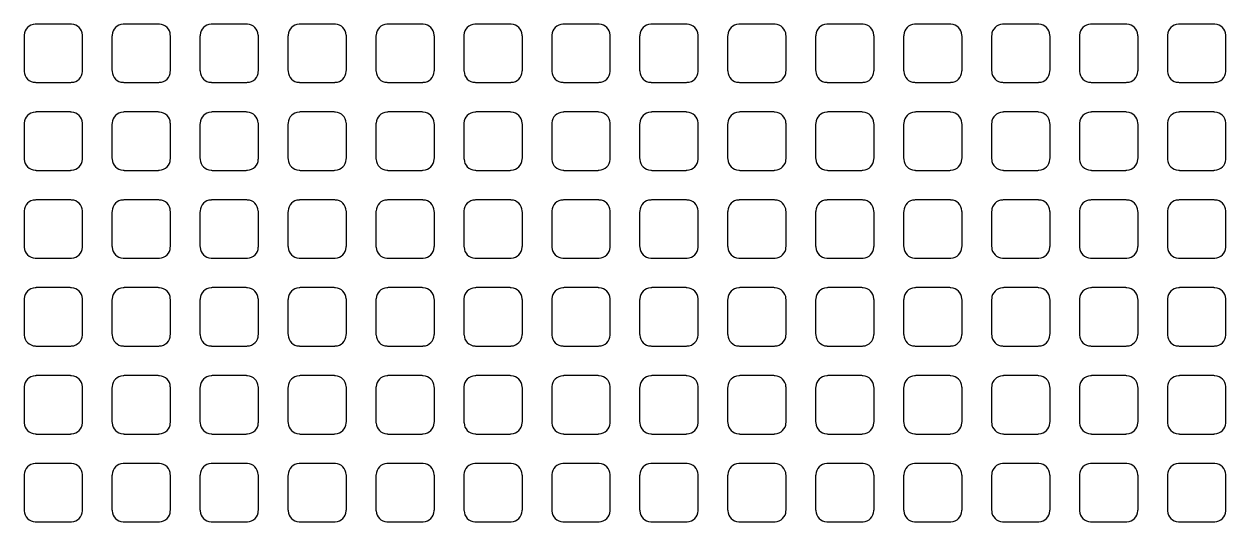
# Model space of a CAD drawing. Header units: millimetres. Extents: x 3440 to 3572, y 2 to 96.
# Drawn here: x 3526.891 to 3528.974, y 60.22 to 61.084 of the extents above; entities that cross this region are included whole.
import ezdxf

# ---------------------------------------------------------------- set-up
doc = ezdxf.new("R2010")
doc.units = ezdxf.units.MM
doc.header["$LTSCALE"] = 23.1
doc.layers.add('gbr-dxf', color=7, linetype='CONTINUOUS')

msp = doc.modelspace()

# ---------------------------------------------------------------- linework, layer by layer
at = {"layer": 'gbr-dxf', "linetype": 'Continuous'}
for points in [[(3526.8911, 61.0037, -0.098843), (3526.8916, 61.0018, 0.393729), (3526.9104, 60.9829, -0.104195), (3526.9124, 60.9824), (3526.9714, 60.9824, -0.101214), (3526.9734, 60.9829, 0.393729), (3526.9922, 61.0018, -0.09841), (3526.9927, 61.0037), (3526.9927, 61.0628, -0.101214), (3526.9922, 61.0647, 0.393729), (3526.9734, 61.0836, -0.095482), (3526.9715, 61.084), (3526.9123, 61.084, -0.098843), (3526.9104, 61.0836, 0.393729), (3526.8915, 61.0647, -0.088868), (3526.8911, 61.063)], [(3527.0435, 61.0037, -0.098843), (3527.0439, 61.0018, 0.393729), (3527.0628, 60.9829, -0.101678), (3527.0648, 60.9824), (3527.1239, 60.9824, -0.098843), (3527.1258, 60.9829, 0.393729), (3527.1446, 61.0017, -0.09841), (3527.1451, 61.0037), (3527.1451, 61.0627, -0.101214), (3527.1446, 61.0647, 0.393729), (3527.1257, 61.0836, -0.09841), (3527.1238, 61.084), (3527.0646, 61.084, -0.089302), (3527.0628, 61.0836, 0.393729), (3527.044, 61.0648, -0.101678), (3527.0435, 61.0628)], [(3527.1959, 61.0036, -0.095462), (3527.1963, 61.0017, 0.393729), (3527.2152, 60.9829, -0.095482), (3527.217, 60.9824), (3527.2762, 60.9824, -0.104567), (3527.2782, 60.9829, 0.393729), (3527.2971, 61.0018, -0.088868), (3527.2974, 61.0035), (3527.2974, 61.063, -0.092621), (3527.297, 61.0648, 0.393729), (3527.2782, 61.0836, -0.092282), (3527.2764, 61.084), (3527.217, 61.084, -0.095462), (3527.2152, 61.0836, 0.393729), (3527.1963, 61.0647, -0.09841), (3527.1959, 61.0628)], [(3527.3482, 61.0037, -0.101214), (3527.3487, 61.0017, 0.393729), (3527.3676, 60.9829, -0.09841), (3527.3695, 60.9824), (3527.4287, 60.9824, -0.095462), (3527.4305, 60.9829, 0.393729), (3527.4494, 61.0017, -0.107228), (3527.4499, 61.0038), (3527.4499, 61.0629, -0.098843), (3527.4495, 61.0648, 0.393729), (3527.4306, 61.0836, -0.088868), (3527.4289, 61.084), (3527.3694, 61.084, -0.092621), (3527.3676, 61.0836, 0.393729), (3527.3487, 61.0648, -0.104195), (3527.3482, 61.0627)], [(3527.5007, 61.0034, -0.089302), (3527.5011, 61.0017, 0.393729), (3527.52, 60.9829, -0.095482), (3527.5218, 60.9824), (3527.581, 60.9824, -0.104567), (3527.583, 60.9829, 0.393729), (3527.6019, 61.0018, -0.095482), (3527.6023, 61.0036), (3527.6023, 61.0628, -0.098843), (3527.6018, 61.0648, 0.393729), (3527.583, 61.0836, -0.092282), (3527.5812, 61.084), (3527.5218, 61.084, -0.095462), (3527.52, 61.0836, 0.393729), (3527.5011, 61.0647, -0.092282), (3527.5007, 61.0629)], [(3527.6531, 61.0038, -0.101214), (3527.6536, 61.0018, 0.393729), (3527.6724, 60.9829, -0.104195), (3527.6744, 60.9824), (3527.7334, 60.9824, -0.101214), (3527.7354, 60.9829, 0.393729), (3527.7542, 61.0018, -0.095482), (3527.7547, 61.0036), (3527.7547, 61.0628, -0.098843), (3527.7542, 61.0647, 0.393729), (3527.7354, 61.0836, -0.095482), (3527.7335, 61.084), (3527.6743, 61.084, -0.098843), (3527.6723, 61.0836, 0.393729), (3527.6535, 61.0647, -0.092282), (3527.6531, 61.0629)], [(3527.8055, 61.0037, -0.098843), (3527.8059, 61.0017, 0.393729), (3527.8248, 60.9829, -0.09841), (3527.8267, 60.9824), (3527.8859, 60.9824, -0.095462), (3527.8877, 60.9829, 0.393729), (3527.9066, 61.0017, -0.09841), (3527.907, 61.0036), (3527.907, 61.063, -0.089302), (3527.9067, 61.0648, 0.393729), (3527.8878, 61.0836, -0.088868), (3527.8861, 61.084), (3527.8266, 61.084, -0.092621), (3527.8248, 61.0836, 0.393729), (3527.8059, 61.0648, -0.101678), (3527.8055, 61.0628)], [(3527.9578, 61.0036, -0.098843), (3527.9583, 61.0017, 0.393729), (3527.9772, 60.9829, -0.095482), (3527.979, 60.9824), (3528.0382, 60.9824, -0.104567), (3528.0402, 60.9829, 0.393729), (3528.0591, 61.0018, -0.09841), (3528.0595, 61.0037), (3528.0595, 61.0628, -0.101214), (3528.059, 61.0648, 0.393729), (3528.0402, 61.0836, -0.092282), (3528.0384, 61.084), (3527.979, 61.084, -0.095462), (3527.9772, 61.0836, 0.393729), (3527.9583, 61.0647, -0.101678), (3527.9578, 61.0628)], [(3528.1103, 61.0036, -0.095462), (3528.1107, 61.0018, 0.393729), (3528.1296, 60.9829, -0.101678), (3528.1316, 60.9824), (3528.1907, 60.9824, -0.098843), (3528.1926, 60.9829, 0.393729), (3528.2114, 61.0017, -0.101678), (3528.2119, 61.0037), (3528.2119, 61.0627, -0.104567), (3528.2114, 61.0647, 0.393729), (3528.1925, 61.0836, -0.09841), (3528.1906, 61.084), (3528.1314, 61.084, -0.089302), (3528.1296, 61.0836, 0.393729), (3528.1108, 61.0648, -0.09841), (3528.1103, 61.0629)], [(3528.2627, 61.0038, -0.101214), (3528.2632, 61.0018, 0.393729), (3528.282, 60.9829, -0.104195), (3528.284, 60.9824), (3528.343, 60.9824, -0.101214), (3528.345, 60.9829, 0.393729), (3528.3638, 61.0018, -0.095482), (3528.3643, 61.0036), (3528.3643, 61.0628, -0.098843), (3528.3638, 61.0647, 0.393729), (3528.345, 61.0836, -0.095482), (3528.3431, 61.084), (3528.2839, 61.084, -0.098843), (3528.282, 61.0836, 0.393729), (3528.2631, 61.0647, -0.092282), (3528.2627, 61.0629)], [(3528.4151, 61.0036, -0.095462), (3528.4155, 61.0017, 0.393729), (3528.4344, 60.9829, -0.095482), (3528.4362, 60.9824), (3528.4954, 60.9824, -0.104567), (3528.4974, 60.9829, 0.393729), (3528.5163, 61.0018, -0.088868), (3528.5166, 61.0035), (3528.5166, 61.063, -0.092621), (3528.5162, 61.0648, 0.393729), (3528.4974, 61.0836, -0.092282), (3528.4956, 61.084), (3528.4362, 61.084, -0.095462), (3528.4344, 61.0836, 0.393729), (3528.4155, 61.0647, -0.09841), (3528.4151, 61.0628)], [(3528.5674, 61.0037, -0.101214), (3528.5679, 61.0017, 0.393729), (3528.5868, 60.9829, -0.09841), (3528.5887, 60.9824), (3528.6479, 60.9824, -0.095462), (3528.6497, 60.9829, 0.393729), (3528.6686, 61.0017, -0.107228), (3528.6691, 61.0038), (3528.6691, 61.0629, -0.098843), (3528.6687, 61.0648, 0.393729), (3528.6498, 61.0836, -0.088868), (3528.6481, 61.084), (3528.5886, 61.084, -0.092621), (3528.5868, 61.0836, 0.393729), (3528.5679, 61.0648, -0.104195), (3528.5674, 61.0627)], [(3528.7199, 61.0034, -0.089302), (3528.7203, 61.0017, 0.393729), (3528.7392, 60.9829, -0.095482), (3528.741, 60.9824), (3528.8002, 60.9824, -0.104567), (3528.8022, 60.9829, 0.393729), (3528.8211, 61.0018, -0.095482), (3528.8215, 61.0036), (3528.8215, 61.0628, -0.098843), (3528.821, 61.0648, 0.393729), (3528.8022, 61.0836, -0.092282), (3528.8004, 61.084), (3528.741, 61.084, -0.095462), (3528.7392, 61.0836, 0.393729), (3528.7203, 61.0647, -0.092282), (3528.7199, 61.0629)], [(3528.8723, 61.0036, -0.095462), (3528.8727, 61.0017, 0.393729), (3528.8916, 60.9829, -0.09841), (3528.8935, 60.9824), (3528.9527, 60.9824, -0.095462), (3528.9545, 60.9829, 0.393729), (3528.9734, 61.0017, -0.101678), (3528.9739, 61.0037), (3528.9739, 61.063, -0.092621), (3528.9735, 61.0648, 0.393729), (3528.9546, 61.0836, -0.088868), (3528.9529, 61.084), (3528.8934, 61.084, -0.092621), (3528.8916, 61.0836, 0.393729), (3528.8727, 61.0648, -0.09841), (3528.8723, 61.0628)], [(3526.8911, 60.8513, -0.098843), (3526.8916, 60.8494, 0.393729), (3526.9104, 60.8305, -0.101678), (3526.9124, 60.8301), (3526.9715, 60.8301, -0.098843), (3526.9734, 60.8305, 0.393729), (3526.9922, 60.8494, -0.09841), (3526.9927, 60.8513), (3526.9927, 60.9104, -0.101214), (3526.9922, 60.9123, 0.393729), (3526.9734, 60.9312, -0.09841), (3526.9715, 60.9316), (3526.9123, 60.9316, -0.101214), (3526.9104, 60.9312, 0.393729), (3526.8915, 60.9123, -0.088868), (3526.8911, 60.9106)], [(3527.0435, 60.8513, -0.098843), (3527.0439, 60.8494, 0.393729), (3527.0628, 60.8305, -0.09841), (3527.0647, 60.8301), (3527.1239, 60.8301, -0.095462), (3527.1258, 60.8305, 0.393729), (3527.1446, 60.8493, -0.09841), (3527.1451, 60.8512), (3527.1451, 60.9103, -0.101214), (3527.1446, 60.9123, 0.393729), (3527.1257, 60.9312, -0.101678), (3527.1238, 60.9316), (3527.0646, 60.9316, -0.092621), (3527.0628, 60.9312, 0.393729), (3527.044, 60.9124, -0.101678), (3527.0435, 60.9104)], [(3527.1959, 60.8512, -0.095462), (3527.1963, 60.8493, 0.393729), (3527.2152, 60.8305, -0.092282), (3527.2169, 60.8301), (3527.2763, 60.8301, -0.101214), (3527.2782, 60.8305, 0.393729), (3527.2971, 60.8494, -0.088868), (3527.2974, 60.8511), (3527.2974, 60.9106, -0.092621), (3527.297, 60.9124, 0.393729), (3527.2782, 60.9312, -0.095482), (3527.2763, 60.9316), (3527.2171, 60.9316, -0.098843), (3527.2152, 60.9312, 0.393729), (3527.1963, 60.9123, -0.09841), (3527.1959, 60.9104)], [(3527.3482, 60.8513, -0.101214), (3527.3487, 60.8493, 0.393729), (3527.3676, 60.8305, -0.095482), (3527.3694, 60.8301), (3527.4287, 60.8301, -0.092621), (3527.4305, 60.8305, 0.393729), (3527.4494, 60.8493, -0.107228), (3527.4499, 60.8514), (3527.4499, 60.9105, -0.098843), (3527.4495, 60.9124, 0.393729), (3527.4306, 60.9312, -0.092282), (3527.4288, 60.9316), (3527.3694, 60.9316, -0.095462), (3527.3676, 60.9312, 0.393729), (3527.3487, 60.9124, -0.104195), (3527.3482, 60.9103)], [(3527.5007, 60.851, -0.089302), (3527.5011, 60.8493, 0.393729), (3527.52, 60.8305, -0.092282), (3527.5217, 60.8301), (3527.581, 60.8301, -0.101214), (3527.583, 60.8305, 0.393729), (3527.6019, 60.8494, -0.095482), (3527.6023, 60.8512), (3527.6023, 60.9104, -0.098843), (3527.6018, 60.9124, 0.393729), (3527.583, 60.9312, -0.095482), (3527.5811, 60.9316), (3527.5219, 60.9316, -0.098843), (3527.52, 60.9312, 0.393729), (3527.5011, 60.9123, -0.092282), (3527.5007, 60.9105)], [(3527.6531, 60.8514, -0.101214), (3527.6536, 60.8494, 0.393729), (3527.6724, 60.8305, -0.101678), (3527.6744, 60.8301), (3527.7335, 60.8301, -0.098843), (3527.7354, 60.8305, 0.393729), (3527.7542, 60.8494, -0.095482), (3527.7547, 60.8512), (3527.7547, 60.9104, -0.098843), (3527.7542, 60.9123, 0.393729), (3527.7354, 60.9312, -0.09841), (3527.7335, 60.9316), (3527.6743, 60.9316, -0.101214), (3527.6723, 60.9312, 0.393729), (3527.6535, 60.9123, -0.092282), (3527.6531, 60.9105)], [(3527.8055, 60.8512, -0.098843), (3527.8059, 60.8493, 0.393729), (3527.8248, 60.8305, -0.095482), (3527.8266, 60.8301), (3527.8859, 60.8301, -0.092621), (3527.8877, 60.8305, 0.393729), (3527.9066, 60.8493, -0.09841), (3527.907, 60.8512), (3527.907, 60.9106, -0.089302), (3527.9067, 60.9124, 0.393729), (3527.8878, 60.9312, -0.092282), (3527.886, 60.9316), (3527.8266, 60.9316, -0.095462), (3527.8248, 60.9312, 0.393729), (3527.8059, 60.9124, -0.101678), (3527.8055, 60.9104)], [(3527.9578, 60.8512, -0.098843), (3527.9583, 60.8493, 0.393729), (3527.9772, 60.8305, -0.092282), (3527.9789, 60.8301), (3528.0382, 60.8301, -0.101214), (3528.0402, 60.8305, 0.393729), (3528.0591, 60.8494, -0.09841), (3528.0595, 60.8513), (3528.0595, 60.9104, -0.101214), (3528.059, 60.9124, 0.393729), (3528.0402, 60.9312, -0.095482), (3528.0383, 60.9316), (3527.9791, 60.9316, -0.098843), (3527.9772, 60.9312, 0.393729), (3527.9583, 60.9123, -0.101678), (3527.9578, 60.9104)], [(3528.1103, 60.8512, -0.095462), (3528.1107, 60.8494, 0.393729), (3528.1296, 60.8305, -0.09841), (3528.1315, 60.8301), (3528.1907, 60.8301, -0.095462), (3528.1926, 60.8305, 0.393729), (3528.2114, 60.8493, -0.101678), (3528.2119, 60.8513), (3528.2119, 60.9103, -0.104567), (3528.2114, 60.9123, 0.393729), (3528.1925, 60.9312, -0.101678), (3528.1906, 60.9316), (3528.1314, 60.9316, -0.092621), (3528.1296, 60.9312, 0.393729), (3528.1108, 60.9124, -0.09841), (3528.1103, 60.9105)], [(3528.2627, 60.8514, -0.101214), (3528.2632, 60.8494, 0.393729), (3528.282, 60.8305, -0.101678), (3528.284, 60.8301), (3528.3431, 60.8301, -0.098843), (3528.345, 60.8305, 0.393729), (3528.3638, 60.8494, -0.095482), (3528.3643, 60.8512), (3528.3643, 60.9104, -0.098843), (3528.3638, 60.9123, 0.393729), (3528.345, 60.9312, -0.09841), (3528.3431, 60.9316), (3528.2839, 60.9316, -0.101214), (3528.282, 60.9312, 0.393729), (3528.2631, 60.9123, -0.092282), (3528.2627, 60.9105)], [(3528.4151, 60.8512, -0.095462), (3528.4155, 60.8493, 0.393729), (3528.4344, 60.8305, -0.092282), (3528.4361, 60.8301), (3528.4955, 60.8301, -0.101214), (3528.4974, 60.8305, 0.393729), (3528.5163, 60.8494, -0.088868), (3528.5166, 60.8511), (3528.5166, 60.9106, -0.092621), (3528.5162, 60.9124, 0.393729), (3528.4974, 60.9312, -0.095482), (3528.4955, 60.9316), (3528.4363, 60.9316, -0.098843), (3528.4344, 60.9312, 0.393729), (3528.4155, 60.9123, -0.09841), (3528.4151, 60.9104)], [(3528.5674, 60.8513, -0.101214), (3528.5679, 60.8493, 0.393729), (3528.5868, 60.8305, -0.095482), (3528.5886, 60.8301), (3528.6479, 60.8301, -0.092621), (3528.6497, 60.8305, 0.393729), (3528.6686, 60.8493, -0.107228), (3528.6691, 60.8514), (3528.6691, 60.9105, -0.098843), (3528.6687, 60.9124, 0.393729), (3528.6498, 60.9312, -0.092282), (3528.648, 60.9316), (3528.5886, 60.9316, -0.095462), (3528.5868, 60.9312, 0.393729), (3528.5679, 60.9124, -0.104195), (3528.5674, 60.9103)], [(3528.7199, 60.851, -0.089302), (3528.7203, 60.8493, 0.393729), (3528.7392, 60.8305, -0.092282), (3528.7409, 60.8301), (3528.8002, 60.8301, -0.101214), (3528.8022, 60.8305, 0.393729), (3528.8211, 60.8494, -0.095482), (3528.8215, 60.8512), (3528.8215, 60.9104, -0.098843), (3528.821, 60.9124, 0.393729), (3528.8022, 60.9312, -0.095482), (3528.8003, 60.9316), (3528.7411, 60.9316, -0.098843), (3528.7392, 60.9312, 0.393729), (3528.7203, 60.9123, -0.092282), (3528.7199, 60.9105)], [(3528.8723, 60.8512, -0.095462), (3528.8727, 60.8493, 0.393729), (3528.8916, 60.8305, -0.095482), (3528.8934, 60.8301), (3528.9527, 60.8301, -0.092621), (3528.9545, 60.8305, 0.393729), (3528.9734, 60.8493, -0.101678), (3528.9739, 60.8513), (3528.9739, 60.9106, -0.092621), (3528.9735, 60.9124, 0.393729), (3528.9546, 60.9312, -0.092282), (3528.9528, 60.9316), (3528.8935, 60.9316, -0.095462), (3528.8916, 60.9312, 0.393729), (3528.8727, 60.9124, -0.09841), (3528.8723, 60.9104)], [(3526.8911, 60.6989, -0.098843), (3526.8916, 60.697, 0.393729), (3526.9104, 60.6781, -0.09841), (3526.9123, 60.6777), (3526.9715, 60.6777, -0.095462), (3526.9734, 60.6781, 0.393729), (3526.9922, 60.697, -0.09841), (3526.9927, 60.6989), (3526.9927, 60.758, -0.101214), (3526.9922, 60.7599, 0.393729), (3526.9734, 60.7788, -0.101678), (3526.9714, 60.7793), (3526.9124, 60.7793, -0.104567), (3526.9104, 60.7788, 0.393729), (3526.8915, 60.7599, -0.088868), (3526.8911, 60.7582)], [(3527.0435, 60.6989, -0.098843), (3527.0439, 60.697, 0.393729), (3527.0628, 60.6781, -0.095482), (3527.0647, 60.6777), (3527.124, 60.6777, -0.092621), (3527.1258, 60.6781, 0.393729), (3527.1446, 60.6969, -0.09841), (3527.1451, 60.6989), (3527.1451, 60.7579, -0.101214), (3527.1446, 60.7599, 0.393729), (3527.1257, 60.7788, -0.104195), (3527.1237, 60.7793), (3527.0647, 60.7793, -0.095462), (3527.0628, 60.7788, 0.393729), (3527.044, 60.76, -0.101678), (3527.0435, 60.758)], [(3527.1959, 60.6988, -0.095462), (3527.1963, 60.6969, 0.393729), (3527.2152, 60.6781, -0.088868), (3527.2169, 60.6777), (3527.2763, 60.6777, -0.098843), (3527.2782, 60.6781, 0.393729), (3527.2971, 60.697, -0.088868), (3527.2974, 60.6987), (3527.2974, 60.7582, -0.092621), (3527.297, 60.76, 0.393729), (3527.2782, 60.7788, -0.09841), (3527.2763, 60.7793), (3527.2171, 60.7793, -0.101214), (3527.2152, 60.7788, 0.393729), (3527.1963, 60.7599, -0.09841), (3527.1959, 60.758)], [(3527.3482, 60.6989, -0.101214), (3527.3487, 60.6969, 0.393729), (3527.3676, 60.6781, -0.092282), (3527.3694, 60.6777), (3527.4288, 60.6777, -0.089302), (3527.4305, 60.6781, 0.393729), (3527.4494, 60.6969, -0.107228), (3527.4499, 60.699), (3527.4499, 60.7581, -0.098843), (3527.4495, 60.76, 0.393729), (3527.4306, 60.7788, -0.095482), (3527.4288, 60.7793), (3527.3695, 60.7793, -0.098843), (3527.3676, 60.7788, 0.393729), (3527.3487, 60.76, -0.104195), (3527.3482, 60.7579)], [(3527.5007, 60.6986, -0.089302), (3527.5011, 60.6969, 0.393729), (3527.52, 60.6781, -0.088868), (3527.5217, 60.6777), (3527.5811, 60.6777, -0.098843), (3527.583, 60.6781, 0.393729), (3527.6019, 60.697, -0.095482), (3527.6023, 60.6988), (3527.6023, 60.758, -0.098843), (3527.6018, 60.76, 0.393729), (3527.583, 60.7788, -0.09841), (3527.5811, 60.7793), (3527.5219, 60.7793, -0.101214), (3527.52, 60.7788, 0.393729), (3527.5011, 60.7599, -0.092282), (3527.5007, 60.7581)], [(3527.6531, 60.699, -0.101214), (3527.6536, 60.697, 0.393729), (3527.6724, 60.6781, -0.09841), (3527.6743, 60.6777), (3527.7335, 60.6777, -0.095462), (3527.7354, 60.6781, 0.393729), (3527.7542, 60.697, -0.095482), (3527.7547, 60.6988), (3527.7547, 60.758, -0.098843), (3527.7542, 60.7599, 0.393729), (3527.7354, 60.7788, -0.101678), (3527.7334, 60.7793), (3527.6744, 60.7793, -0.104567), (3527.6723, 60.7788, 0.393729), (3527.6535, 60.7599, -0.092282), (3527.6531, 60.7581)], [(3527.8055, 60.6989, -0.098843), (3527.8059, 60.6969, 0.393729), (3527.8248, 60.6781, -0.092282), (3527.8266, 60.6777), (3527.886, 60.6777, -0.089302), (3527.8877, 60.6781, 0.393729), (3527.9066, 60.6969, -0.09841), (3527.907, 60.6988), (3527.907, 60.7582, -0.089302), (3527.9067, 60.76, 0.393729), (3527.8878, 60.7788, -0.095482), (3527.886, 60.7793), (3527.8267, 60.7793, -0.098843), (3527.8248, 60.7788, 0.393729), (3527.8059, 60.76, -0.101678), (3527.8055, 60.758)], [(3527.9578, 60.6988, -0.098843), (3527.9583, 60.6969, 0.393729), (3527.9772, 60.6781, -0.088868), (3527.9789, 60.6777), (3528.0383, 60.6777, -0.098843), (3528.0402, 60.6781, 0.393729), (3528.0591, 60.697, -0.09841), (3528.0595, 60.6989), (3528.0595, 60.758, -0.101214), (3528.059, 60.76, 0.393729), (3528.0402, 60.7788, -0.09841), (3528.0383, 60.7793), (3527.9791, 60.7793, -0.101214), (3527.9772, 60.7788, 0.393729), (3527.9583, 60.7599, -0.101678), (3527.9578, 60.758)], [(3528.1103, 60.6988, -0.095462), (3528.1107, 60.697, 0.393729), (3528.1296, 60.6781, -0.095482), (3528.1315, 60.6777), (3528.1908, 60.6777, -0.092621), (3528.1926, 60.6781, 0.393729), (3528.2114, 60.6969, -0.101678), (3528.2119, 60.6989), (3528.2119, 60.7579, -0.104567), (3528.2114, 60.7599, 0.393729), (3528.1925, 60.7788, -0.104195), (3528.1905, 60.7793), (3528.1315, 60.7793, -0.095462), (3528.1296, 60.7788, 0.393729), (3528.1108, 60.76, -0.09841), (3528.1103, 60.7581)], [(3528.2627, 60.699, -0.101214), (3528.2632, 60.697, 0.393729), (3528.282, 60.6781, -0.09841), (3528.2839, 60.6777), (3528.3431, 60.6777, -0.095462), (3528.345, 60.6781, 0.393729), (3528.3638, 60.697, -0.095482), (3528.3643, 60.6988), (3528.3643, 60.758, -0.098843), (3528.3638, 60.7599, 0.393729), (3528.345, 60.7788, -0.101678), (3528.343, 60.7793), (3528.284, 60.7793, -0.104567), (3528.282, 60.7788, 0.393729), (3528.2631, 60.7599, -0.092282), (3528.2627, 60.7581)], [(3528.4151, 60.6988, -0.095462), (3528.4155, 60.6969, 0.393729), (3528.4344, 60.6781, -0.088868), (3528.4361, 60.6777), (3528.4955, 60.6777, -0.098843), (3528.4974, 60.6781, 0.393729), (3528.5163, 60.697, -0.088868), (3528.5166, 60.6987), (3528.5166, 60.7582, -0.092621), (3528.5162, 60.76, 0.393729), (3528.4974, 60.7788, -0.09841), (3528.4955, 60.7793), (3528.4363, 60.7793, -0.101214), (3528.4344, 60.7788, 0.393729), (3528.4155, 60.7599, -0.09841), (3528.4151, 60.758)], [(3528.5674, 60.6989, -0.101214), (3528.5679, 60.6969, 0.393729), (3528.5868, 60.6781, -0.092282), (3528.5886, 60.6777), (3528.648, 60.6777, -0.089302), (3528.6497, 60.6781, 0.393729), (3528.6686, 60.6969, -0.107228), (3528.6691, 60.699), (3528.6691, 60.7581, -0.098843), (3528.6687, 60.76, 0.393729), (3528.6498, 60.7788, -0.095482), (3528.648, 60.7793), (3528.5887, 60.7793, -0.098843), (3528.5868, 60.7788, 0.393729), (3528.5679, 60.76, -0.104195), (3528.5674, 60.7579)], [(3528.7199, 60.6986, -0.089302), (3528.7203, 60.6969, 0.393729), (3528.7392, 60.6781, -0.088868), (3528.7409, 60.6777), (3528.8003, 60.6777, -0.098843), (3528.8022, 60.6781, 0.393729), (3528.8211, 60.697, -0.095482), (3528.8215, 60.6988), (3528.8215, 60.758, -0.098843), (3528.821, 60.76, 0.393729), (3528.8022, 60.7788, -0.09841), (3528.8003, 60.7793), (3528.7411, 60.7793, -0.101214), (3528.7392, 60.7788, 0.393729), (3528.7203, 60.7599, -0.092282), (3528.7199, 60.7581)], [(3528.8723, 60.6988, -0.095462), (3528.8727, 60.6969, 0.393729), (3528.8916, 60.6781, -0.092282), (3528.8934, 60.6777), (3528.9528, 60.6777, -0.089302), (3528.9545, 60.6781, 0.393729), (3528.9734, 60.6969, -0.101678), (3528.9739, 60.6989), (3528.9739, 60.7582, -0.092621), (3528.9735, 60.76, 0.393729), (3528.9546, 60.7788, -0.095482), (3528.9528, 60.7793), (3528.8935, 60.7793, -0.098843), (3528.8916, 60.7788, 0.393729), (3528.8727, 60.76, -0.09841), (3528.8723, 60.758)], [(3526.8911, 60.5465, -0.098843), (3526.8916, 60.5446, 0.393729), (3526.9104, 60.5257, -0.107228), (3526.9125, 60.5252), (3526.9714, 60.5252, -0.104567), (3526.9734, 60.5257, 0.393729), (3526.9922, 60.5446, -0.09841), (3526.9927, 60.5465), (3526.9927, 60.6056, -0.101214), (3526.9922, 60.6075, 0.393729), (3526.9734, 60.6264, -0.104195), (3526.9713, 60.6269), (3526.9124, 60.6269, -0.10699), (3526.9104, 60.6264, 0.393729), (3526.8915, 60.6075, -0.088868), (3526.8911, 60.6058)], [(3527.0435, 60.5465, -0.098843), (3527.0439, 60.5446, 0.393729), (3527.0628, 60.5257, -0.104195), (3527.0648, 60.5252), (3527.1238, 60.5252, -0.101214), (3527.1258, 60.5257, 0.393729), (3527.1446, 60.5445, -0.09841), (3527.1451, 60.5465), (3527.1451, 60.6055, -0.101214), (3527.1446, 60.6075, 0.393729), (3527.1257, 60.6264, -0.107228), (3527.1237, 60.6269), (3527.0647, 60.6269, -0.098843), (3527.0628, 60.6264, 0.393729), (3527.044, 60.6076, -0.101678), (3527.0435, 60.6056)], [(3527.1959, 60.5464, -0.095462), (3527.1963, 60.5445, 0.393729), (3527.2152, 60.5257, -0.09841), (3527.2171, 60.5252), (3527.2761, 60.5252, -0.10699), (3527.2782, 60.5257, 0.393729), (3527.2971, 60.5446, -0.088868), (3527.2974, 60.5463), (3527.2974, 60.6058, -0.092621), (3527.297, 60.6076, 0.393729), (3527.2782, 60.6264, -0.101678), (3527.2762, 60.6269), (3527.2172, 60.6269, -0.104567), (3527.2152, 60.6264, 0.393729), (3527.1963, 60.6075, -0.09841), (3527.1959, 60.6056)], [(3527.3482, 60.5465, -0.101214), (3527.3487, 60.5445, 0.393729), (3527.3676, 60.5257, -0.101678), (3527.3695, 60.5252), (3527.4286, 60.5252, -0.098843), (3527.4305, 60.5257, 0.393729), (3527.4494, 60.5445, -0.107228), (3527.4499, 60.5466), (3527.4499, 60.6057, -0.098843), (3527.4495, 60.6076, 0.393729), (3527.4306, 60.6264, -0.09841), (3527.4287, 60.6269), (3527.3696, 60.6269, -0.101214), (3527.3676, 60.6264, 0.393729), (3527.3487, 60.6076, -0.104195), (3527.3482, 60.6055)], [(3527.5007, 60.5462, -0.089302), (3527.5011, 60.5445, 0.393729), (3527.52, 60.5257, -0.09841), (3527.5219, 60.5252), (3527.5809, 60.5252, -0.10699), (3527.583, 60.5257, 0.393729), (3527.6019, 60.5446, -0.095482), (3527.6023, 60.5464), (3527.6023, 60.6056, -0.098843), (3527.6018, 60.6076, 0.393729), (3527.583, 60.6264, -0.101678), (3527.581, 60.6269), (3527.522, 60.6269, -0.104567), (3527.52, 60.6264, 0.393729), (3527.5011, 60.6075, -0.092282), (3527.5007, 60.6057)], [(3527.6531, 60.5466, -0.101214), (3527.6536, 60.5446, 0.393729), (3527.6724, 60.5257, -0.107228), (3527.6745, 60.5252), (3527.7334, 60.5252, -0.104567), (3527.7354, 60.5257, 0.393729), (3527.7542, 60.5446, -0.095482), (3527.7547, 60.5464), (3527.7547, 60.6056, -0.098843), (3527.7542, 60.6075, 0.393729), (3527.7354, 60.6264, -0.104195), (3527.7333, 60.6269), (3527.6744, 60.6269, -0.10699), (3527.6723, 60.6264, 0.393729), (3527.6535, 60.6075, -0.092282), (3527.6531, 60.6057)], [(3527.8055, 60.5465, -0.098843), (3527.8059, 60.5445, 0.393729), (3527.8248, 60.5257, -0.101678), (3527.8267, 60.5252), (3527.8858, 60.5252, -0.098843), (3527.8877, 60.5257, 0.393729), (3527.9066, 60.5445, -0.09841), (3527.907, 60.5464), (3527.907, 60.6058, -0.089302), (3527.9067, 60.6076, 0.393729), (3527.8878, 60.6264, -0.09841), (3527.8859, 60.6269), (3527.8268, 60.6269, -0.101214), (3527.8248, 60.6264, 0.393729), (3527.8059, 60.6076, -0.101678), (3527.8055, 60.6056)], [(3527.9578, 60.5464, -0.098843), (3527.9583, 60.5445, 0.393729), (3527.9772, 60.5257, -0.09841), (3527.9791, 60.5252), (3528.0381, 60.5252, -0.10699), (3528.0402, 60.5257, 0.393729), (3528.0591, 60.5446, -0.09841), (3528.0595, 60.5465), (3528.0595, 60.6056, -0.101214), (3528.059, 60.6076, 0.393729), (3528.0402, 60.6264, -0.101678), (3528.0382, 60.6269), (3527.9792, 60.6269, -0.104567), (3527.9772, 60.6264, 0.393729), (3527.9583, 60.6075, -0.101678), (3527.9578, 60.6056)], [(3528.1103, 60.5464, -0.095462), (3528.1107, 60.5446, 0.393729), (3528.1296, 60.5257, -0.104195), (3528.1316, 60.5252), (3528.1906, 60.5252, -0.101214), (3528.1926, 60.5257, 0.393729), (3528.2114, 60.5445, -0.101678), (3528.2119, 60.5465), (3528.2119, 60.6055, -0.104567), (3528.2114, 60.6075, 0.393729), (3528.1925, 60.6264, -0.107228), (3528.1905, 60.6269), (3528.1315, 60.6269, -0.098843), (3528.1296, 60.6264, 0.393729), (3528.1108, 60.6076, -0.09841), (3528.1103, 60.6057)], [(3528.2627, 60.5466, -0.101214), (3528.2632, 60.5446, 0.393729), (3528.282, 60.5257, -0.107228), (3528.2841, 60.5252), (3528.343, 60.5252, -0.104567), (3528.345, 60.5257, 0.393729), (3528.3638, 60.5446, -0.095482), (3528.3643, 60.5464), (3528.3643, 60.6056, -0.098843), (3528.3638, 60.6075, 0.393729), (3528.345, 60.6264, -0.104195), (3528.3429, 60.6269), (3528.284, 60.6269, -0.10699), (3528.282, 60.6264, 0.393729), (3528.2631, 60.6075, -0.092282), (3528.2627, 60.6057)], [(3528.4151, 60.5464, -0.095462), (3528.4155, 60.5445, 0.393729), (3528.4344, 60.5257, -0.09841), (3528.4363, 60.5252), (3528.4953, 60.5252, -0.10699), (3528.4974, 60.5257, 0.393729), (3528.5163, 60.5446, -0.088868), (3528.5166, 60.5463), (3528.5166, 60.6058, -0.092621), (3528.5162, 60.6076, 0.393729), (3528.4974, 60.6264, -0.101678), (3528.4954, 60.6269), (3528.4364, 60.6269, -0.104567), (3528.4344, 60.6264, 0.393729), (3528.4155, 60.6075, -0.09841), (3528.4151, 60.6056)], [(3528.5674, 60.5465, -0.101214), (3528.5679, 60.5445, 0.393729), (3528.5868, 60.5257, -0.101678), (3528.5887, 60.5252), (3528.6478, 60.5252, -0.098843), (3528.6497, 60.5257, 0.393729), (3528.6686, 60.5445, -0.107228), (3528.6691, 60.5466), (3528.6691, 60.6057, -0.098843), (3528.6687, 60.6076, 0.393729), (3528.6498, 60.6264, -0.09841), (3528.6479, 60.6269), (3528.5888, 60.6269, -0.101214), (3528.5868, 60.6264, 0.393729), (3528.5679, 60.6076, -0.104195), (3528.5674, 60.6055)], [(3528.7199, 60.5462, -0.089302), (3528.7203, 60.5445, 0.393729), (3528.7392, 60.5257, -0.09841), (3528.7411, 60.5252), (3528.8001, 60.5252, -0.10699), (3528.8022, 60.5257, 0.393729), (3528.8211, 60.5446, -0.095482), (3528.8215, 60.5464), (3528.8215, 60.6056, -0.098843), (3528.821, 60.6076, 0.393729), (3528.8022, 60.6264, -0.101678), (3528.8002, 60.6269), (3528.7412, 60.6269, -0.104567), (3528.7392, 60.6264, 0.393729), (3528.7203, 60.6075, -0.092282), (3528.7199, 60.6057)], [(3528.8723, 60.5464, -0.095462), (3528.8727, 60.5445, 0.393729), (3528.8916, 60.5257, -0.101678), (3528.8935, 60.5252), (3528.9526, 60.5252, -0.098843), (3528.9545, 60.5257, 0.393729), (3528.9734, 60.5445, -0.101678), (3528.9739, 60.5465), (3528.9739, 60.6058, -0.092621), (3528.9735, 60.6076, 0.393729), (3528.9546, 60.6264, -0.09841), (3528.9527, 60.6269), (3528.8936, 60.6269, -0.101214), (3528.8916, 60.6264, 0.393729), (3528.8727, 60.6076, -0.09841), (3528.8723, 60.6056)], [(3526.8911, 60.3941, -0.098843), (3526.8916, 60.3922, 0.393729), (3526.9104, 60.3733, -0.104195), (3526.9124, 60.3728), (3526.9714, 60.3728, -0.101214), (3526.9734, 60.3733, 0.393729), (3526.9922, 60.3922, -0.09841), (3526.9927, 60.3941), (3526.9927, 60.4532, -0.101214), (3526.9922, 60.4551, 0.393729), (3526.9734, 60.474, -0.095482), (3526.9715, 60.4744), (3526.9123, 60.4744, -0.098843), (3526.9104, 60.474, 0.393729), (3526.8915, 60.4551, -0.088868), (3526.8911, 60.4534)], [(3527.0435, 60.3941, -0.098843), (3527.0439, 60.3922, 0.393729), (3527.0628, 60.3733, -0.101678), (3527.0648, 60.3728), (3527.1239, 60.3728, -0.098843), (3527.1258, 60.3733, 0.393729), (3527.1446, 60.3921, -0.09841), (3527.1451, 60.3941), (3527.1451, 60.4531, -0.101214), (3527.1446, 60.4551, 0.393729), (3527.1257, 60.474, -0.09841), (3527.1238, 60.4744), (3527.0646, 60.4744, -0.089302), (3527.0628, 60.474, 0.393729), (3527.044, 60.4552, -0.101678), (3527.0435, 60.4532)], [(3527.1959, 60.394, -0.095462), (3527.1963, 60.3921, 0.393729), (3527.2152, 60.3733, -0.095482), (3527.217, 60.3728), (3527.2762, 60.3728, -0.104567), (3527.2782, 60.3733, 0.393729), (3527.2971, 60.3922, -0.088868), (3527.2974, 60.3939), (3527.2974, 60.4534, -0.092621), (3527.297, 60.4552, 0.393729), (3527.2782, 60.474, -0.092282), (3527.2764, 60.4744), (3527.217, 60.4744, -0.095462), (3527.2152, 60.474, 0.393729), (3527.1963, 60.4551, -0.09841), (3527.1959, 60.4532)], [(3527.3482, 60.3941, -0.101214), (3527.3487, 60.3921, 0.393729), (3527.3676, 60.3733, -0.09841), (3527.3695, 60.3728), (3527.4287, 60.3728, -0.095462), (3527.4305, 60.3733, 0.393729), (3527.4494, 60.3921, -0.107228), (3527.4499, 60.3942), (3527.4499, 60.4533, -0.098843), (3527.4495, 60.4552, 0.393729), (3527.4306, 60.474, -0.088868), (3527.4289, 60.4744), (3527.3694, 60.4744, -0.092621), (3527.3676, 60.474, 0.393729), (3527.3487, 60.4552, -0.104195), (3527.3482, 60.4531)], [(3527.5007, 60.3938, -0.089302), (3527.5011, 60.3921, 0.393729), (3527.52, 60.3733, -0.095482), (3527.5218, 60.3728), (3527.581, 60.3728, -0.104567), (3527.583, 60.3733, 0.393729), (3527.6019, 60.3922, -0.095482), (3527.6023, 60.394), (3527.6023, 60.4532, -0.098843), (3527.6018, 60.4552, 0.393729), (3527.583, 60.474, -0.092282), (3527.5812, 60.4744), (3527.5218, 60.4744, -0.095462), (3527.52, 60.474, 0.393729), (3527.5011, 60.4551, -0.092282), (3527.5007, 60.4533)], [(3527.6531, 60.3942, -0.101214), (3527.6536, 60.3922, 0.393729), (3527.6724, 60.3733, -0.104195), (3527.6744, 60.3728), (3527.7334, 60.3728, -0.101214), (3527.7354, 60.3733, 0.393729), (3527.7542, 60.3922, -0.095482), (3527.7547, 60.394), (3527.7547, 60.4532, -0.098843), (3527.7542, 60.4551, 0.393729), (3527.7354, 60.474, -0.095482), (3527.7335, 60.4744), (3527.6743, 60.4744, -0.098843), (3527.6723, 60.474, 0.393729), (3527.6535, 60.4551, -0.092282), (3527.6531, 60.4533)], [(3527.8055, 60.3941, -0.098843), (3527.8059, 60.3921, 0.393729), (3527.8248, 60.3733, -0.09841), (3527.8267, 60.3728), (3527.8859, 60.3728, -0.095462), (3527.8877, 60.3733, 0.393729), (3527.9066, 60.3921, -0.09841), (3527.907, 60.394), (3527.907, 60.4534, -0.089302), (3527.9067, 60.4552, 0.393729), (3527.8878, 60.474, -0.088868), (3527.8861, 60.4744), (3527.8266, 60.4744, -0.092621), (3527.8248, 60.474, 0.393729), (3527.8059, 60.4552, -0.101678), (3527.8055, 60.4532)], [(3527.9578, 60.394, -0.098843), (3527.9583, 60.3921, 0.393729), (3527.9772, 60.3733, -0.095482), (3527.979, 60.3728), (3528.0382, 60.3728, -0.104567), (3528.0402, 60.3733, 0.393729), (3528.0591, 60.3922, -0.09841), (3528.0595, 60.3941), (3528.0595, 60.4532, -0.101214), (3528.059, 60.4552, 0.393729), (3528.0402, 60.474, -0.092282), (3528.0384, 60.4744), (3527.979, 60.4744, -0.095462), (3527.9772, 60.474, 0.393729), (3527.9583, 60.4551, -0.101678), (3527.9578, 60.4532)], [(3528.1103, 60.394, -0.095462), (3528.1107, 60.3922, 0.393729), (3528.1296, 60.3733, -0.101678), (3528.1316, 60.3728), (3528.1907, 60.3728, -0.098843), (3528.1926, 60.3733, 0.393729), (3528.2114, 60.3921, -0.101678), (3528.2119, 60.3941), (3528.2119, 60.4531, -0.104567), (3528.2114, 60.4551, 0.393729), (3528.1925, 60.474, -0.09841), (3528.1906, 60.4744), (3528.1314, 60.4744, -0.089302), (3528.1296, 60.474, 0.393729), (3528.1108, 60.4552, -0.09841), (3528.1103, 60.4533)], [(3528.2627, 60.3942, -0.101214), (3528.2632, 60.3922, 0.393729), (3528.282, 60.3733, -0.104195), (3528.284, 60.3728), (3528.343, 60.3728, -0.101214), (3528.345, 60.3733, 0.393729), (3528.3638, 60.3922, -0.095482), (3528.3643, 60.394), (3528.3643, 60.4532, -0.098843), (3528.3638, 60.4551, 0.393729), (3528.345, 60.474, -0.095482), (3528.3431, 60.4744), (3528.2839, 60.4744, -0.098843), (3528.282, 60.474, 0.393729), (3528.2631, 60.4551, -0.092282), (3528.2627, 60.4533)], [(3528.4151, 60.394, -0.095462), (3528.4155, 60.3921, 0.393729), (3528.4344, 60.3733, -0.095482), (3528.4362, 60.3728), (3528.4954, 60.3728, -0.104567), (3528.4974, 60.3733, 0.393729), (3528.5163, 60.3922, -0.088868), (3528.5166, 60.3939), (3528.5166, 60.4534, -0.092621), (3528.5162, 60.4552, 0.393729), (3528.4974, 60.474, -0.092282), (3528.4956, 60.4744), (3528.4362, 60.4744, -0.095462), (3528.4344, 60.474, 0.393729), (3528.4155, 60.4551, -0.09841), (3528.4151, 60.4532)], [(3528.5674, 60.3941, -0.101214), (3528.5679, 60.3921, 0.393729), (3528.5868, 60.3733, -0.09841), (3528.5887, 60.3728), (3528.6479, 60.3728, -0.095462), (3528.6497, 60.3733, 0.393729), (3528.6686, 60.3921, -0.107228), (3528.6691, 60.3942), (3528.6691, 60.4533, -0.098843), (3528.6687, 60.4552, 0.393729), (3528.6498, 60.474, -0.088868), (3528.6481, 60.4744), (3528.5886, 60.4744, -0.092621), (3528.5868, 60.474, 0.393729), (3528.5679, 60.4552, -0.104195), (3528.5674, 60.4531)], [(3528.7199, 60.3938, -0.089302), (3528.7203, 60.3921, 0.393729), (3528.7392, 60.3733, -0.095482), (3528.741, 60.3728), (3528.8002, 60.3728, -0.104567), (3528.8022, 60.3733, 0.393729), (3528.8211, 60.3922, -0.095482), (3528.8215, 60.394), (3528.8215, 60.4532, -0.098843), (3528.821, 60.4552, 0.393729), (3528.8022, 60.474, -0.092282), (3528.8004, 60.4744), (3528.741, 60.4744, -0.095462), (3528.7392, 60.474, 0.393729), (3528.7203, 60.4551, -0.092282), (3528.7199, 60.4533)], [(3528.8723, 60.394, -0.095462), (3528.8727, 60.3921, 0.393729), (3528.8916, 60.3733, -0.09841), (3528.8935, 60.3728), (3528.9527, 60.3728, -0.095462), (3528.9545, 60.3733, 0.393729), (3528.9734, 60.3921, -0.101678), (3528.9739, 60.3941), (3528.9739, 60.4534, -0.092621), (3528.9735, 60.4552, 0.393729), (3528.9546, 60.474, -0.088868), (3528.9529, 60.4744), (3528.8934, 60.4744, -0.092621), (3528.8916, 60.474, 0.393729), (3528.8727, 60.4552, -0.09841), (3528.8723, 60.4532)], [(3526.8911, 60.2417, -0.098843), (3526.8916, 60.2398, 0.393729), (3526.9104, 60.2209, -0.101678), (3526.9124, 60.2205), (3526.9715, 60.2205, -0.098843), (3526.9734, 60.2209, 0.393729), (3526.9922, 60.2398, -0.09841), (3526.9927, 60.2417), (3526.9927, 60.3008, -0.101214), (3526.9922, 60.3027, 0.393729), (3526.9734, 60.3216, -0.09841), (3526.9715, 60.322), (3526.9123, 60.322, -0.101214), (3526.9104, 60.3216, 0.393729), (3526.8915, 60.3027, -0.088868), (3526.8911, 60.301)], [(3527.0435, 60.2417, -0.098843), (3527.0439, 60.2398, 0.393729), (3527.0628, 60.2209, -0.09841), (3527.0647, 60.2205), (3527.1239, 60.2205, -0.095462), (3527.1258, 60.2209, 0.393729), (3527.1446, 60.2397, -0.09841), (3527.1451, 60.2417), (3527.1451, 60.3007, -0.101214), (3527.1446, 60.3027, 0.393729), (3527.1257, 60.3216, -0.101678), (3527.1238, 60.322), (3527.0646, 60.322, -0.092621), (3527.0628, 60.3216, 0.393729), (3527.044, 60.3028, -0.101678), (3527.0435, 60.3008)], [(3527.1959, 60.2416, -0.095462), (3527.1963, 60.2397, 0.393729), (3527.2152, 60.2209, -0.092282), (3527.2169, 60.2205), (3527.2763, 60.2205, -0.101214), (3527.2782, 60.2209, 0.393729), (3527.2971, 60.2398, -0.088868), (3527.2974, 60.2415), (3527.2974, 60.301, -0.092621), (3527.297, 60.3028, 0.393729), (3527.2782, 60.3216, -0.095482), (3527.2763, 60.322), (3527.2171, 60.322, -0.098843), (3527.2152, 60.3216, 0.393729), (3527.1963, 60.3027, -0.09841), (3527.1959, 60.3008)], [(3527.3482, 60.2417, -0.101214), (3527.3487, 60.2397, 0.393729), (3527.3676, 60.2209, -0.095482), (3527.3694, 60.2205), (3527.4287, 60.2205, -0.092621), (3527.4305, 60.2209, 0.393729), (3527.4494, 60.2397, -0.107228), (3527.4499, 60.2418), (3527.4499, 60.3009, -0.098843), (3527.4495, 60.3028, 0.393729), (3527.4306, 60.3216, -0.092282), (3527.4288, 60.322), (3527.3694, 60.322, -0.095462), (3527.3676, 60.3216, 0.393729), (3527.3487, 60.3028, -0.104195), (3527.3482, 60.3007)], [(3527.5007, 60.2414, -0.089302), (3527.5011, 60.2397, 0.393729), (3527.52, 60.2209, -0.092282), (3527.5217, 60.2205), (3527.581, 60.2205, -0.101214), (3527.583, 60.2209, 0.393729), (3527.6019, 60.2398, -0.095482), (3527.6023, 60.2416), (3527.6023, 60.3008, -0.098843), (3527.6018, 60.3028, 0.393729), (3527.583, 60.3216, -0.095482), (3527.5811, 60.322), (3527.5219, 60.322, -0.098843), (3527.52, 60.3216, 0.393729), (3527.5011, 60.3027, -0.092282), (3527.5007, 60.3009)], [(3527.6531, 60.2418, -0.101214), (3527.6536, 60.2398, 0.393729), (3527.6724, 60.2209, -0.101678), (3527.6744, 60.2205), (3527.7335, 60.2205, -0.098843), (3527.7354, 60.2209, 0.393729), (3527.7542, 60.2398, -0.095482), (3527.7547, 60.2416), (3527.7547, 60.3008, -0.098843), (3527.7542, 60.3027, 0.393729), (3527.7354, 60.3216, -0.09841), (3527.7335, 60.322), (3527.6743, 60.322, -0.101214), (3527.6723, 60.3216, 0.393729), (3527.6535, 60.3027, -0.092282), (3527.6531, 60.3009)], [(3527.8055, 60.2417, -0.098843), (3527.8059, 60.2397, 0.393729), (3527.8248, 60.2209, -0.095482), (3527.8266, 60.2205), (3527.8859, 60.2205, -0.092621), (3527.8877, 60.2209, 0.393729), (3527.9066, 60.2397, -0.09841), (3527.907, 60.2416), (3527.907, 60.301, -0.089302), (3527.9067, 60.3028, 0.393729), (3527.8878, 60.3216, -0.092282), (3527.886, 60.322), (3527.8266, 60.322, -0.095462), (3527.8248, 60.3216, 0.393729), (3527.8059, 60.3028, -0.101678), (3527.8055, 60.3008)], [(3527.9578, 60.2416, -0.098843), (3527.9583, 60.2397, 0.393729), (3527.9772, 60.2209, -0.092282), (3527.9789, 60.2205), (3528.0382, 60.2205, -0.101214), (3528.0402, 60.2209, 0.393729), (3528.0591, 60.2398, -0.09841), (3528.0595, 60.2417), (3528.0595, 60.3008, -0.101214), (3528.059, 60.3028, 0.393729), (3528.0402, 60.3216, -0.095482), (3528.0383, 60.322), (3527.9791, 60.322, -0.098843), (3527.9772, 60.3216, 0.393729), (3527.9583, 60.3027, -0.101678), (3527.9578, 60.3008)], [(3528.1103, 60.2416, -0.095462), (3528.1107, 60.2398, 0.393729), (3528.1296, 60.2209, -0.09841), (3528.1315, 60.2205), (3528.1907, 60.2205, -0.095462), (3528.1926, 60.2209, 0.393729), (3528.2114, 60.2397, -0.101678), (3528.2119, 60.2417), (3528.2119, 60.3007, -0.104567), (3528.2114, 60.3027, 0.393729), (3528.1925, 60.3216, -0.101678), (3528.1906, 60.322), (3528.1314, 60.322, -0.092621), (3528.1296, 60.3216, 0.393729), (3528.1108, 60.3028, -0.09841), (3528.1103, 60.3009)], [(3528.2627, 60.2418, -0.101214), (3528.2632, 60.2398, 0.393729), (3528.282, 60.2209, -0.101678), (3528.284, 60.2205), (3528.3431, 60.2205, -0.098843), (3528.345, 60.2209, 0.393729), (3528.3638, 60.2398, -0.095482), (3528.3643, 60.2416), (3528.3643, 60.3008, -0.098843), (3528.3638, 60.3027, 0.393729), (3528.345, 60.3216, -0.09841), (3528.3431, 60.322), (3528.2839, 60.322, -0.101214), (3528.282, 60.3216, 0.393729), (3528.2631, 60.3027, -0.092282), (3528.2627, 60.3009)], [(3528.4151, 60.2416, -0.095462), (3528.4155, 60.2397, 0.393729), (3528.4344, 60.2209, -0.092282), (3528.4361, 60.2205), (3528.4955, 60.2205, -0.101214), (3528.4974, 60.2209, 0.393729), (3528.5163, 60.2398, -0.088868), (3528.5166, 60.2415), (3528.5166, 60.301, -0.092621), (3528.5162, 60.3028, 0.393729), (3528.4974, 60.3216, -0.095482), (3528.4955, 60.322), (3528.4363, 60.322, -0.098843), (3528.4344, 60.3216, 0.393729), (3528.4155, 60.3027, -0.09841), (3528.4151, 60.3008)], [(3528.5674, 60.2417, -0.101214), (3528.5679, 60.2397, 0.393729), (3528.5868, 60.2209, -0.095482), (3528.5886, 60.2205), (3528.6479, 60.2205, -0.092621), (3528.6497, 60.2209, 0.393729), (3528.6686, 60.2397, -0.107228), (3528.6691, 60.2418), (3528.6691, 60.3009, -0.098843), (3528.6687, 60.3028, 0.393729), (3528.6498, 60.3216, -0.092282), (3528.648, 60.322), (3528.5886, 60.322, -0.095462), (3528.5868, 60.3216, 0.393729), (3528.5679, 60.3028, -0.104195), (3528.5674, 60.3007)], [(3528.7199, 60.2414, -0.089302), (3528.7203, 60.2397, 0.393729), (3528.7392, 60.2209, -0.092282), (3528.7409, 60.2205), (3528.8002, 60.2205, -0.101214), (3528.8022, 60.2209, 0.393729), (3528.8211, 60.2398, -0.095482), (3528.8215, 60.2416), (3528.8215, 60.3008, -0.098843), (3528.821, 60.3028, 0.393729), (3528.8022, 60.3216, -0.095482), (3528.8003, 60.322), (3528.7411, 60.322, -0.098843), (3528.7392, 60.3216, 0.393729), (3528.7203, 60.3027, -0.092282), (3528.7199, 60.3009)], [(3528.8723, 60.2416, -0.095462), (3528.8727, 60.2397, 0.393729), (3528.8916, 60.2209, -0.095482), (3528.8934, 60.2205), (3528.9527, 60.2205, -0.092621), (3528.9545, 60.2209, 0.393729), (3528.9734, 60.2397, -0.101678), (3528.9739, 60.2417), (3528.9739, 60.301, -0.092621), (3528.9735, 60.3028, 0.393729), (3528.9546, 60.3216, -0.092282), (3528.9528, 60.322), (3528.8935, 60.322, -0.095462), (3528.8916, 60.3216, 0.393729), (3528.8727, 60.3028, -0.09841), (3528.8723, 60.3008)]]:
    msp.add_lwpolyline(points, format="xyb", close=True, dxfattribs=at)

doc.saveas('drawing.dxf')
